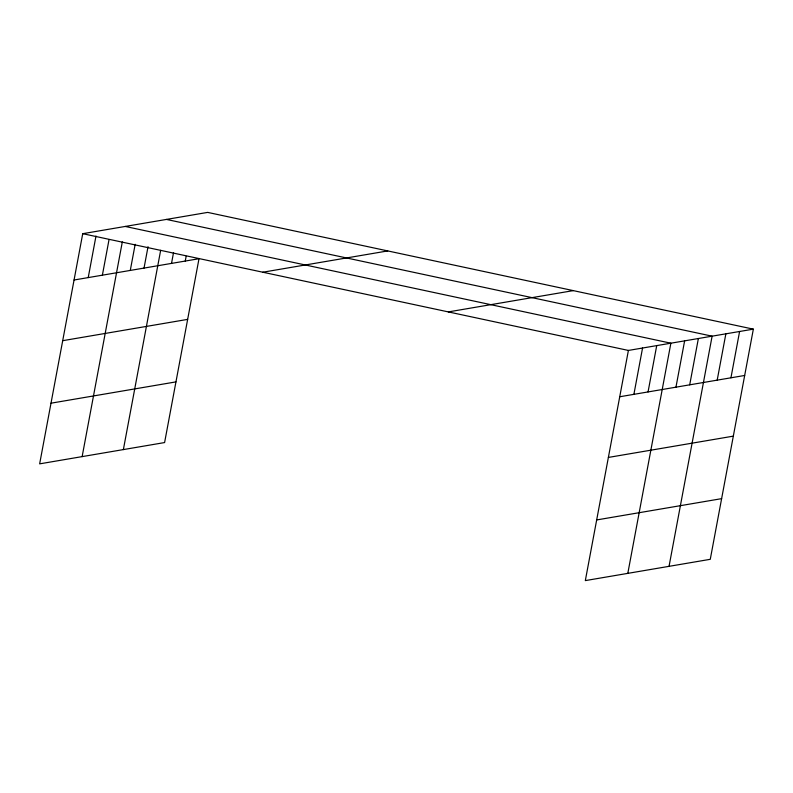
<?xml version="1.0" encoding="UTF-8"?>
<svg xmlns="http://www.w3.org/2000/svg" width="793" height="793" viewBox="0 0 793 793"><rect width="100%" height="100%" fill="white"/><g stroke="black" fill="none" stroke-linecap="round" stroke-linejoin="round"><path stroke-width="1.19" d="M753.35 329.145L628.403 350.437L585.323 580.605L710.27 559.313L753.35 329.145L207.677 212.395L82.73 233.687L39.65 463.855L164.597 442.563L199.003 258.716L74.056 280.008M88.221 277.6L95.993 236.027M102.376 275.181L109.047 239.545M82.135 456.619L122.32 241.885M130.28 270.423L135.177 244.294M144.029 268.084L148.033 246.702M123.371 449.591L160.662 250.301M171.516 263.405L173.518 252.709M185.265 261.056L186.147 256.308M633.894 394.349L642.558 348.028M648.05 391.94L656.723 345.609M627.808 573.369L670.878 343.2L125.205 226.441M675.953 387.182L684.627 340.851M689.702 384.833L698.375 338.512M669.044 566.341L712.114 336.173L166.441 219.423M717.189 380.154L725.863 333.833M730.938 377.815L739.601 331.484M262.8 272.217L387.747 250.925M62.706 340.683L187.654 319.381M448.323 311.907L573.28 290.615M51 403.191L175.957 381.889M619.73 396.758L744.677 375.466M608.38 457.432L733.327 436.14M596.683 519.94L721.63 498.648M82.73 233.687L628.403 350.437"/></g></svg>
